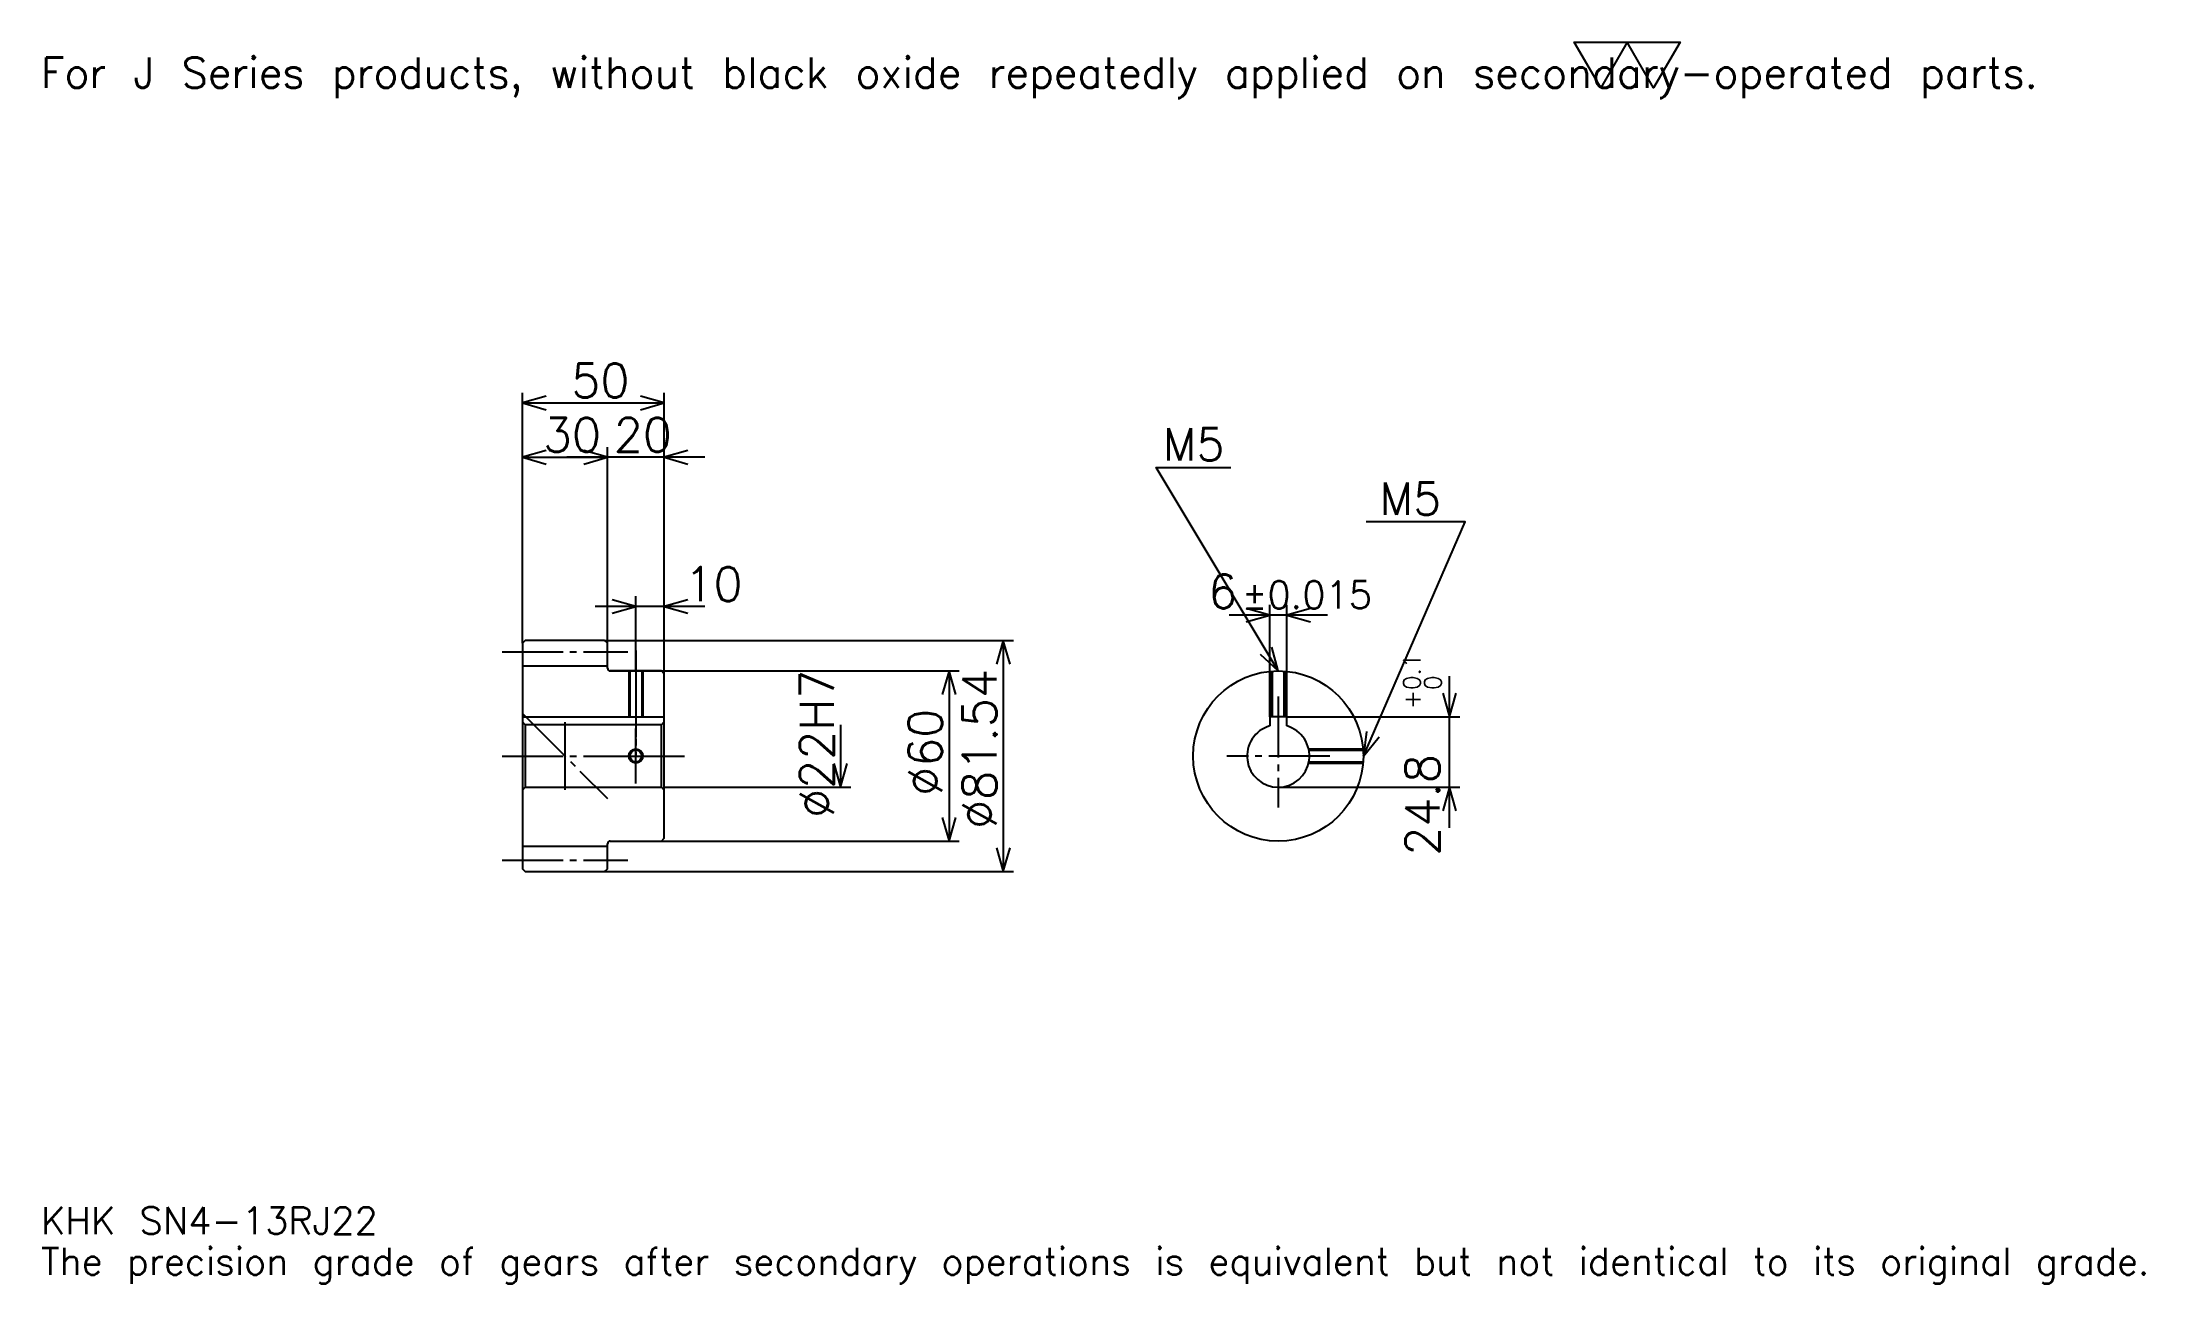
# Model space of a CAD drawing. Extents: x 24 to 766, y 9 to 447.
import ezdxf

# ---------------------------------------------------------------- set-up
doc = ezdxf.new("R2010")
doc.units = 0
doc.linetypes.add('DASHDOT', pattern=[28.695651, 21.521739, -2.391304, 2.391304, -2.391304])
doc.layers.get('0').update_dxf_attribs({"linetype": 'CONTINUOUS'})
doc.layers.add('DASHDOT', color=6, linetype='DASHDOT')
doc.styles.add('KANJI', font='TXT', dxfattribs={"bigfont": 'BIGFONT'})

msp = doc.modelspace()

# ---------------------------------------------------------------- linework, layer by layer
at = {"color": 5}
for p, q in [((193.695663, 235.660858), (193.695663, 322.943481)), ((193.695663, 319.356506), (243.695663, 319.356506)), ((243.695663, 235.660858), (243.695663, 322.943481)), ((193.695663, 300.226074), (223.695663, 300.226074)), ((258.043488, 300.226074), (209.347839, 300.226074)), ((223.695663, 235.660858), (223.695663, 303.813019)), ((258.043488, 247.617371), (219.347839, 247.617371)), ((233.695663, 235.660858), (233.695663, 251.20433)), ((457.217407, 208.691299), (457.217407, 248.147812)), ((463.217407, 208.691299), (463.217407, 248.147812)), ((477.565247, 244.560852), (442.869568, 244.560852)), ((193.695663, 234.660858), (193.695663, 235.660858)), ((222.695663, 235.660858), (243.695663, 235.660858)), ((223.695663, 234.660858), (223.695663, 235.660858)), ((233.695663, 224.891296), (233.695663, 235.660858)), ((233.695663, 224.891296), (233.695663, 235.660858)), ((243.695663, 235.660858), (366.847839, 235.660858)), ((243.695663, 223.891296), (243.695663, 235.660858)), ((363.260864, 235.660858), (363.260864, 154.121735)), ((224.695663, 224.891296), (243.695663, 224.891296)), ((243.695663, 224.891296), (347.717407, 224.891296)), ((344.130432, 224.891296), (344.130432, 164.891296)), ((520.608704, 169.543472), (520.608704, 223.039124)), ((463.217407, 208.691299), (524.195618, 208.691299)), ((305.869568, 205.891296), (305.869568, 183.891296)), ((243.695663, 183.891296), (309.456543, 183.891296)), ((460.217407, 183.891296), (524.195618, 183.891296)), ((224.695663, 164.891296), (243.695663, 164.891296)), ((243.695663, 164.891296), (347.717407, 164.891296)), ((222.695663, 154.121735), (243.695663, 154.121735)), ((243.695663, 154.121735), (366.847839, 154.121735))]:
    msp.add_line(p, q, dxfattribs=at)
at = {"color": 4}
for p, q in [((193.695663, 226.660858), (223.695663, 226.660858)), ((193.695663, 208.691299), (243.695663, 208.691299)), ((194.695663, 205.891296), (194.695663, 183.891296)), ((242.695663, 205.891296), (243.695663, 206.891296)), ((242.695663, 183.891296), (243.695663, 182.891296)), ((193.695663, 163.121735), (223.695663, 163.121735))]:
    msp.add_line(p, q, dxfattribs=at)
at = {"color": 7}
msp.add_line((208.695663, 206.847824), (208.695663, 182.934769), dxfattribs=at)
msp.add_lwpolyline([(573.913025, 430.434784), (564.586914, 446.600006), (601.891296, 446.600006), (592.565186, 430.434784), (583.239136, 446.600006), (573.913025, 430.434784)], dxfattribs=at)
at = {"color": 5}
for points in [[(202.065231, 321.747803), (193.695663, 319.356506), (202.065231, 316.96521)], [(235.326096, 316.96521), (243.695663, 319.356506), (235.326096, 321.747803)], [(202.065231, 302.617371), (193.695663, 300.226074), (202.065231, 297.834778)], [(215.326096, 297.834778), (223.695663, 300.226074), (215.326096, 302.617371)], [(215.326096, 297.834778), (223.695663, 300.226074), (215.326096, 302.617371)], [(252.065231, 302.617371), (243.695663, 300.226074), (252.065231, 297.834778)], [(460.217407, 224.891296), (417.17392, 296.630432), (443.478271, 296.630432)], [(490.217407, 194.891296), (526.086975, 277.5), (491.173889, 277.5)], [(225.326096, 245.226074), (233.695663, 247.617371), (225.326096, 250.008667)], [(252.065231, 250.008667), (243.695663, 247.617371), (252.065231, 245.226074)], [(448.847839, 242.169556), (457.217407, 244.560852), (448.847839, 246.952164)], [(471.586975, 246.952164), (463.217407, 244.560852), (471.586975, 242.169556)], [(365.652191, 227.29129), (363.260864, 235.660858), (360.869568, 227.29129)], [(453.860779, 230.83783), (460.217407, 224.891296), (457.961792, 233.298462)], [(346.521759, 216.521729), (344.130432, 224.891296), (341.739136, 216.521729)], [(518.217407, 217.060867), (520.608704, 208.691299), (523, 217.060867)], [(491.357422, 203.520798), (490.217407, 194.891296), (495.744324, 201.615967)], [(303.478271, 192.260864), (305.869568, 183.891296), (308.260864, 192.260864)], [(523, 175.521729), (520.608704, 183.891296), (518.217407, 175.521729)], [(341.739136, 173.260864), (344.130432, 164.891296), (346.521759, 173.260864)], [(360.869568, 162.491302), (363.260864, 154.121735), (365.652191, 162.491302)]]:
    msp.add_lwpolyline(points, dxfattribs=at)
at = {"color": 4}
for points in [[(223.695663, 225.891296), (223.695663, 234.660858), (222.695663, 235.660858), (194.695663, 235.660858), (193.695663, 234.660858), (193.695663, 182.891296)], [(224.695663, 164.891296), (242.695663, 164.891296), (243.695663, 165.891296), (243.695663, 223.891296), (242.695663, 224.891296), (224.695663, 224.891296)], [(231.195663, 224.891296), (231.195663, 208.691299)], [(231.630661, 224.891296), (231.630661, 208.691299)], [(235.760666, 224.891296), (235.760666, 208.691299)], [(236.195663, 224.891296), (236.195663, 208.691299)], [(457.717407, 208.691299), (457.717407, 224.786957)], [(458.152405, 208.691299), (458.152405, 224.820145)], [(462.28241, 208.691299), (462.28241, 224.820145)], [(462.717407, 208.691299), (462.717407, 224.786957)], [(463.217407, 205.474304), (463.217407, 208.691299), (457.217407, 208.691299), (457.217407, 205.474304)], [(193.695663, 182.891296), (194.695663, 183.891296), (242.695663, 183.891296), (242.695663, 205.891296), (194.695663, 205.891296), (193.695663, 206.891296)], [(470.929565, 197.391296), (490.113037, 197.391296)], [(471.021851, 196.956299), (490.14624, 196.956299)], [(471.021851, 192.826294), (490.14624, 192.826294)], [(470.929565, 192.391296), (490.113037, 192.391296)], [(193.695663, 182.891296), (193.695663, 155.121735), (194.695663, 154.121735), (222.695663, 154.121735), (223.695663, 155.121735), (223.695663, 163.891296)]]:
    msp.add_lwpolyline(points, dxfattribs=at)
for centre, radius in [((460.217407, 194.891296), 30), ((233.695663, 194.891296), 2.065)]:
    msp.add_circle(centre, radius, dxfattribs=at)
at = {"color": 7}
msp.add_circle((233.695663, 194.891296), 2.5, dxfattribs=at)
at = {"color": 4}
for centre, radius, start, end in [((224.695663, 225.891296), 1, 180, 270), ((460.217407, 194.891296), 11, 105.826620886, 74.173379114), ((224.695663, 163.891296), 1, 90, 180)]:
    msp.add_arc(centre, radius, start, end, dxfattribs=at)
at = {"layer": 'DASHDOT', "color": 7}
for p, q in [((186.521744, 231.660858), (230.869568, 231.660858)), ((233.695663, 224.891296), (233.695663, 194.891296)), ((460.217407, 215.865204), (460.217407, 176.717377)), ((193.695663, 209.891296), (223.695663, 179.891296)), ((186.521744, 194.891296), (250.869568, 194.891296)), ((478.391296, 194.891296), (442.043488, 194.891296)), ((186.521744, 158.121735), (230.869568, 158.121735))]:
    msp.add_line(p, q, dxfattribs=at)
for points in [[(233.695663, 232.065216), (233.695663, 201.51738)], [(233.695663, 185.217377), (233.695663, 204.565216)], [(224.021759, 194.891296), (243.369568, 194.891296)]]:
    msp.add_lwpolyline(points, dxfattribs=at)

# ---------------------------------------------------------------- texts
at = {"color": 7, "style": 'KANJI'}
for s, height, p in [('For J Series products, without black oxide repeatedly applied on secondary-operated parts.', 10.76087, (23.913044, 430.434784)), ('50', 11.956522, (210.92392, 321.269531)), ('30', 11.956522, (200.92392, 302.139099)), ('20', 11.956522, (225.92392, 302.139099)), ('M5', 11.478261, (419.565247, 299.021729)), ('M5', 11.478261, (495.956543, 279.891296)), ('10', 11.956522, (250.869568, 249.530411)), ('6', 11.956522, (435.536743, 246.952164)), ('%%p0.015', 9.565217, (447.372253, 246.952164)), ('KHK SN4-13RJ22', 9.565217, (23.913044, 26.304348)), ('The precision grade of gears after secondary operations is equivalent but not identical to its original grade.', 9.565217, (23.913044, 11.956522))]:
    msp.add_text(s, height=height, dxfattribs=at).set_placement(p)
for s, height, p in [('%%c22H7', 11.956522, (303.478271, 173.070648)), ('%%c81.54', 11.956522, (360.869568, 169.184784)), ('0.1', 5.978261, (510.32605, 218.167175)), ('0', 5.978261, (517.739136, 218.167175)), ('+', 5.978261, (510.32605, 211.471527)), ('%%c60', 11.956522, (341.739136, 180.842377)), ('24.8', 11.956522, (517.021729, 159.718964))]:
    msp.add_text(s, height=height, rotation=90, dxfattribs=at).set_placement(p)

doc.saveas('drawing.dxf')
